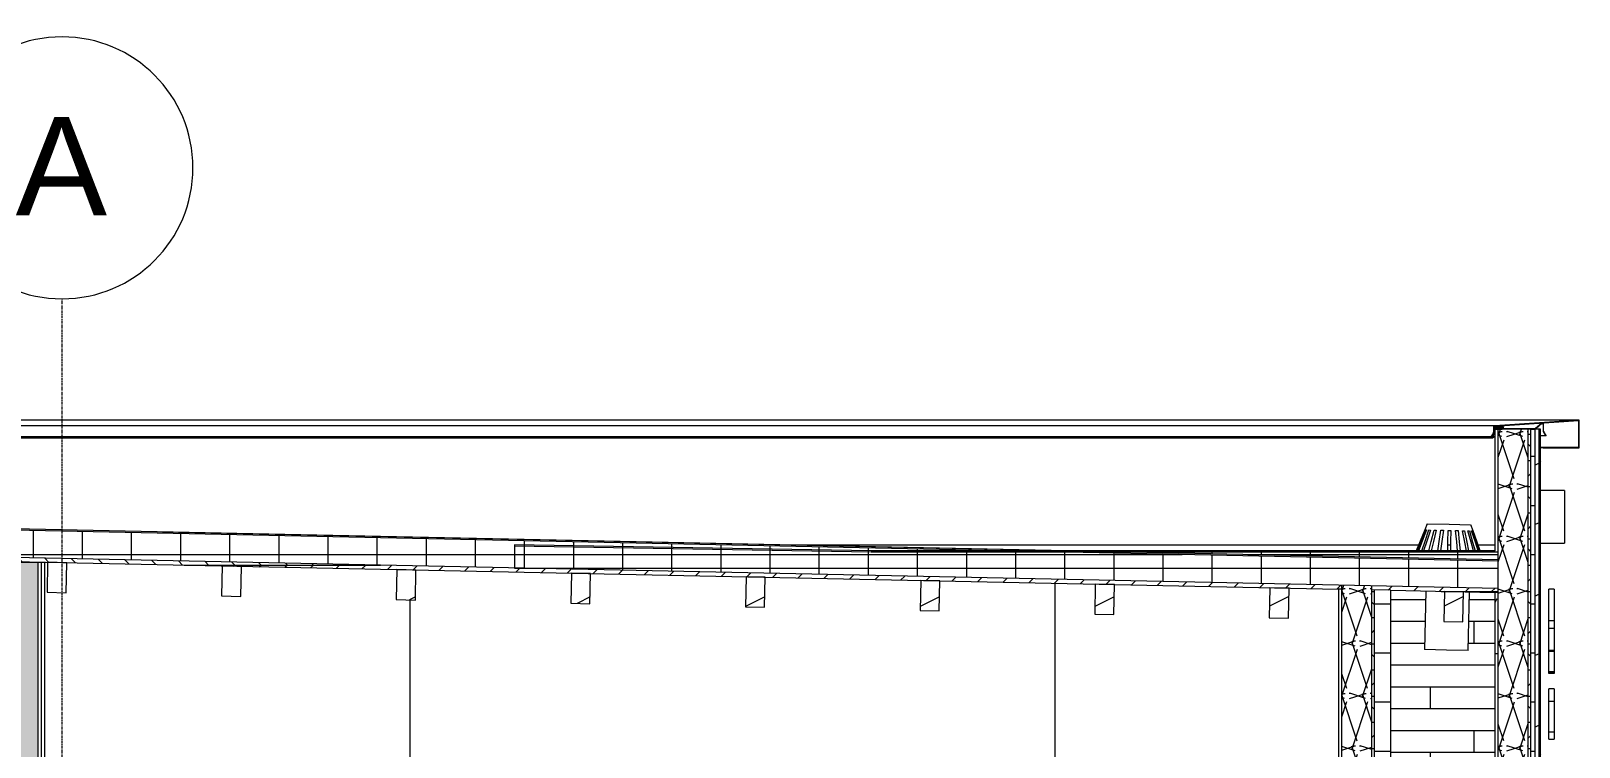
# Model space of a CAD drawing. Header units: inches. Extents: x 9661 to 16490, y -393 to 647.
# Drawn here: x 11841.5 to 12125.2, y 369.7 to 500.9 of the extents above; entities that cross this region are included whole.
import ezdxf

# ---------------------------------------------------------------- set-up
doc = ezdxf.new("R2010")
doc.units = ezdxf.units.IN
doc.header["$MEASUREMENT"] = 0
doc.linetypes.add('Grid Line 1_2_', pattern=[0.875, 0.5, -0.125, 0.125, -0.125])
for name, color, linetype, lineweight in [('0-1', 7, 'Continuous', 5), ('0-3', 55, 'Continuous', 9), ('A-FLOR-2', 8, 'Continuous', 5), ('A-FLOR-9', 192, 'Continuous', 9), ('A-FLOR-MCUT-2', 51, 'Continuous', 9), ('A-FLOR-PATT-1', 45, 'Continuous', 9), ('A-GENM-1', 55, 'Continuous', 9), ('A-ROOF-1', 252, 'Continuous', 13), ('A-ROOF-3', 132, 'Continuous', 9), ('A-ROOF-4', 55, 'Continuous', 9), ('A-ROOF-PATT-1', 45, 'Continuous', 9), ('A-WALL-10', 10, 'Continuous', 9), ('A-WALL-11', 113, 'Continuous', 9), ('A-WALL-5', 55, 'Continuous', 9), ('A-WALL-6', 7, 'Continuous', 9), ('A-WALL-PATT-1', 55, 'Continuous', 9), ('A-WALL-PATT-2', 45, 'Continuous', 9), ('I-WALL-2', 55, 'Continuous', 9), ('I-WALL-3', 7, 'Continuous', 9), ('M-EQPM-1', 55, 'Continuous', 9), ('S-BEAM-1', 45, 'Continuous', 9), ('S-BEAM-2', 7, 'Continuous', 9), ('S-GRID-1', 1, 'Grid Line 1_2_', 9), ('S-GRID-IDEN', 1, 'Continuous', 9)]:
    doc.layers.add(name, color=color, linetype=linetype, lineweight=lineweight)
doc.styles.add('Arial_1', font='arial.ttf', dxfattribs={"height": 18})
pattern_1 = [(0, (10995.947, 72), (30.72, 7.68), [1.267, -21.773, 1.267, -21.773, -122.88]), (0, (10995.947, 72), (30.72, 7.68), [-46.08, 1.267, -44.813, 1.267, -21.773, -53.76]), (0, (10995.947, 72), (30.72, 7.68), [-115.2, 1.267, -14.093, 1.267, -37.133]), (120, (11007.467, 75.84), (-22.011075, 22.7643), [1.267, -21.773, 1.267, -21.773, -122.88]), (120, (11007.467, 75.84), (-22.011075, 22.7643), [-46.08, 1.267, -44.813, 1.267, -21.773, -53.76]), (120, (11007.467, 75.84), (-22.011075, 22.7643), [-115.2, 1.267, -14.093, 1.267, -37.133]), (240, (11011.307, 91.2), (-8.708925, -30.4443), [1.267, -21.773, 1.267, -21.773, -122.88]), (240, (11011.307, 91.2), (-8.708925, -30.4443), [-46.08, 1.267, -44.813, 1.267, -21.773, -53.76]), (240, (11011.307, 91.2), (-8.708925, -30.4443), [-115.2, 1.267, -14.093, 1.267, -37.133])]
pattern_2 = [(161.57, (10996.427, 72.48), (-3.8399538, -1.54e-05), [0, -27.322, 3.034, 0]), (18.43, (10995.467, 72.48), (-3.8399538, 1.54e-05), [0, -27.322, 3.034, 0]), (108.43, (10996.427, 72.48), (1.919622, -9.6005246), [9.106, -21.25]), (71.57, (10995.467, 72.48), (1.919622, 9.6005246), [9.106, -21.25])]
pattern_3 = [(216.87, (11002.345, 87.994), (47.980943, 31.987086), [7.997, -71.971]), (206.565, (11011.941, 83.196), (-15.993714, -15.994133), [17.881, -17.881]), (198.435, (11011.941, 75.199), (-31.98674, -15.99388), [10.115, -40.461])]
pattern_4 = [(0, (10995.947, 72), (0, 9), []), (90, (10995.947, 72), (-9, 6e-16), [])]
pattern_5 = [(0, (10995.947, 72), (0, 4.798), []), (315, (10995.947, 72), (4.798427, 0), [6.786, -6.786]), (45, (10995.947, 72), (4.798427, 0), [6.786, -6.786])]

# ---------------------------------------------------------------- blocks, each defined once
blk = doc.blocks.new('CTR - 1st Phase -Stairs _ Elevators_rvt-1-BUILDING SECTION - EAST_WEST - LOOKING NORTH')
at = {"layer": 'A-WALL-PATT-2'}
h = blk.add_hatch(dxfattribs=at)
h.set_pattern_fill('FP_1', color=256, style=0, pattern_type=2)
h.set_pattern_definition(pattern_2)
h.paths.add_polyline_path([(11842.81, -3), (11842.81, 403.55), (11837.31, 403.52), (11837.31, -3), (11840.19, -3)], flags=0)
h = blk.add_hatch(dxfattribs=at)
h.set_pattern_fill('FP_5', color=256, style=0, pattern_type=2)
h.set_pattern_definition(pattern_1)
h.paths.add_polyline_path([(11843.44, -3), (11843.44, 403.55), (11842.81, 403.55), (11842.81, -3)], flags=0)
h = blk.add_hatch(dxfattribs=at)
h.set_pattern_fill('FP_5', color=256, style=0, pattern_type=2)
h.set_pattern_definition(pattern_1)
h.paths.add_polyline_path([(11844.06, -3), (11844.06, 403.55), (11843.44, 403.55), (11843.44, -3)], flags=0)
at = {"layer": 'A-WALL-6'}
for p, q in [((11842.81, -3), (11842.81, 403.55)), ((11843.44, -3), (11843.44, 403.55))]:
    blk.add_line(p, q, dxfattribs=at)
at = {"layer": 'I-WALL-2'}
for p, q in [((12029.19, 241.47), (12029.19, 399.74)), ((11910.94, 396.7), (11910.94, 268))]:
    blk.add_line(p, q, dxfattribs=at)
at = {"layer": 'I-WALL-3'}
for p, q in [((11844.06, 403.55), (11835.56, 403.55)), ((11844.06, -3), (11844.06, 403.55))]:
    blk.add_line(p, q, dxfattribs=at)
blk = doc.blocks.new('LVL-Laminated Veneer Lumber - 4X6 S_ PINE - NO_ 1-V43-BUILDING SECTION - EAST_WEST - LOOKING NORTH')
at = {"layer": 'S-BEAM-2'}
for p, q in [((11844.56, 403.59), (11844.45, 398.09)), ((11848.06, 403.51), (11844.56, 403.59)), ((11847.95, 398.01), (11848.06, 403.51)), ((11844.45, 398.09), (11847.95, 398.01))]:
    blk.add_line(p, q, dxfattribs=at)
blk = doc.blocks.new('LVL-Laminated Veneer Lumber - 4X6 S_ PINE - NO_ 1-V44-BUILDING SECTION - EAST_WEST - LOOKING NORTH')
at = {"layer": 'S-BEAM-2'}
for p, q in [((11876.56, 402.92), (11876.44, 397.42)), ((11880.06, 402.85), (11876.56, 402.92)), ((11879.94, 397.35), (11880.06, 402.85)), ((11876.44, 397.42), (11879.94, 397.35))]:
    blk.add_line(p, q, dxfattribs=at)
blk = doc.blocks.new('LVL-Laminated Veneer Lumber - 4X6 S_ PINE - NO_ 1-V45-BUILDING SECTION - EAST_WEST - LOOKING NORTH')
at = {"layer": 'S-BEAM-1'}
h = blk.add_hatch(dxfattribs=at)
h.set_pattern_fill('FP_15', color=256, style=0, pattern_type=2)
h.set_pattern_definition(pattern_3)
h.paths.add_polyline_path([(11911.94, 396.68), (11912.05, 402.18), (11908.55, 402.25), (11908.44, 396.75), (11910.94, 396.7)], flags=0)
at = {"layer": 'S-BEAM-2'}
for p, q in [((11908.55, 402.25), (11908.44, 396.75)), ((11912.05, 402.18), (11908.55, 402.25)), ((11911.94, 396.68), (11912.05, 402.18)), ((11908.44, 396.75), (11911.94, 396.68))]:
    blk.add_line(p, q, dxfattribs=at)
blk = doc.blocks.new('LVL-Laminated Veneer Lumber - 4X6 S_ PINE - NO_ 1-V46-BUILDING SECTION - EAST_WEST - LOOKING NORTH')
at = {"layer": 'S-BEAM-1'}
h = blk.add_hatch(dxfattribs=at)
h.set_pattern_fill('FP_15', color=256, style=0, pattern_type=2)
h.set_pattern_definition(pattern_3)
h.paths.add_polyline_path([(11943.93, 396.01), (11944.04, 401.51), (11940.54, 401.59), (11940.43, 396.09)], flags=0)
at = {"layer": 'S-BEAM-2'}
for p, q in [((11940.54, 401.59), (11940.43, 396.09)), ((11944.04, 401.51), (11940.54, 401.59)), ((11943.93, 396.01), (11944.04, 401.51)), ((11940.43, 396.09), (11943.93, 396.01))]:
    blk.add_line(p, q, dxfattribs=at)
blk = doc.blocks.new('LVL-Laminated Veneer Lumber - 4X6 S_ PINE - NO_ 1-V47-BUILDING SECTION - EAST_WEST - LOOKING NORTH')
at = {"layer": 'S-BEAM-1'}
h = blk.add_hatch(dxfattribs=at)
h.set_pattern_fill('FP_15', color=256, style=0, pattern_type=2)
h.set_pattern_definition(pattern_3)
h.paths.add_polyline_path([(11975.92, 395.35), (11976.04, 400.85), (11972.54, 400.92), (11972.42, 395.42)], flags=0)
at = {"layer": 'S-BEAM-2'}
for p, q in [((11972.54, 400.92), (11972.42, 395.42)), ((11976.04, 400.85), (11972.54, 400.92)), ((11975.92, 395.35), (11976.04, 400.85)), ((11972.42, 395.42), (11975.92, 395.35))]:
    blk.add_line(p, q, dxfattribs=at)
blk = doc.blocks.new('LVL-Laminated Veneer Lumber - 4X6 S_ PINE - NO_ 1-V48-BUILDING SECTION - EAST_WEST - LOOKING NORTH')
at = {"layer": 'S-BEAM-1'}
h = blk.add_hatch(dxfattribs=at)
h.set_pattern_fill('FP_15', color=256, style=0, pattern_type=2)
h.set_pattern_definition(pattern_3)
h.paths.add_polyline_path([(12007.91, 394.68), (12008.03, 400.18), (12004.53, 400.25), (12004.42, 394.75)], flags=0)
at = {"layer": 'S-BEAM-2'}
for p, q in [((12004.53, 400.25), (12004.42, 394.75)), ((12008.03, 400.18), (12004.53, 400.25)), ((12007.91, 394.68), (12008.03, 400.18)), ((12004.42, 394.75), (12007.91, 394.68))]:
    blk.add_line(p, q, dxfattribs=at)
blk = doc.blocks.new('LVL-Laminated Veneer Lumber - 4X6 S_ PINE - NO_ 1-V49-BUILDING SECTION - EAST_WEST - LOOKING NORTH')
at = {"layer": 'S-BEAM-1'}
h = blk.add_hatch(dxfattribs=at)
h.set_pattern_fill('FP_15', color=256, style=0, pattern_type=2)
h.set_pattern_definition(pattern_3)
h.paths.add_polyline_path([(12039.91, 394.01), (12040.02, 399.51), (12036.52, 399.55), (12036.41, 394.09)], flags=0)
at = {"layer": 'S-BEAM-2'}
for p, q in [((12036.52, 399.59), (12036.41, 394.09)), ((12040.02, 399.51), (12036.52, 399.59)), ((12039.91, 394.01), (12040.02, 399.51)), ((12036.41, 394.09), (12039.91, 394.01))]:
    blk.add_line(p, q, dxfattribs=at)
blk = doc.blocks.new('LVL-Laminated Veneer Lumber - 4X6 S_ PINE - NO_ 1-V50-BUILDING SECTION - EAST_WEST - LOOKING NORTH')
at = {"layer": 'S-BEAM-1'}
h = blk.add_hatch(dxfattribs=at)
h.set_pattern_fill('FP_15', color=256, style=0, pattern_type=2)
h.set_pattern_definition(pattern_3)
h.paths.add_polyline_path([(12071.9, 393.35), (12072.02, 398.85), (12068.52, 398.91), (12068.4, 393.42)], flags=0)
at = {"layer": 'S-BEAM-2'}
for p, q in [((12068.52, 398.92), (12068.4, 393.42)), ((12072.02, 398.85), (12068.52, 398.92)), ((12071.9, 393.35), (12072.02, 398.85)), ((12068.4, 393.42), (12071.9, 393.35))]:
    blk.add_line(p, q, dxfattribs=at)
blk = doc.blocks.new('LVL-Laminated Veneer Lumber - 4X6 S_ PINE - NO_ 1-V51-BUILDING SECTION - EAST_WEST - LOOKING NORTH')
at = {"layer": 'S-BEAM-1'}
h = blk.add_hatch(dxfattribs=at)
h.set_pattern_fill('FP_15', color=256, style=0, pattern_type=2)
h.set_pattern_definition(pattern_3)
h.paths.add_polyline_path([(12103.89, 392.68), (12104.01, 398.18), (12100.51, 398.25), (12100.39, 392.75), (12102.68, 392.71)], flags=0)
at = {"layer": 'S-BEAM-2'}
for p, q in [((12100.51, 398.25), (12100.39, 392.75)), ((12104.01, 398.18), (12100.51, 398.25)), ((12103.89, 392.68), (12104.01, 398.18)), ((12100.39, 392.75), (12103.89, 392.68))]:
    blk.add_line(p, q, dxfattribs=at)
blk = doc.blocks.new('CTR - 1st Phase - Structure_rvt-1-BUILDING SECTION - EAST_WEST - LOOKING NORTH')
at = {"layer": '0-3'}
for name in ['LVL-Laminated Veneer Lumber - 4X6 S_ PINE - NO_ 1-V43-BUILDING SECTION - EAST_WEST - LOOKING NORTH', 'LVL-Laminated Veneer Lumber - 4X6 S_ PINE - NO_ 1-V44-BUILDING SECTION - EAST_WEST - LOOKING NORTH', 'LVL-Laminated Veneer Lumber - 4X6 S_ PINE - NO_ 1-V45-BUILDING SECTION - EAST_WEST - LOOKING NORTH', 'LVL-Laminated Veneer Lumber - 4X6 S_ PINE - NO_ 1-V46-BUILDING SECTION - EAST_WEST - LOOKING NORTH', 'LVL-Laminated Veneer Lumber - 4X6 S_ PINE - NO_ 1-V47-BUILDING SECTION - EAST_WEST - LOOKING NORTH', 'LVL-Laminated Veneer Lumber - 4X6 S_ PINE - NO_ 1-V48-BUILDING SECTION - EAST_WEST - LOOKING NORTH', 'LVL-Laminated Veneer Lumber - 4X6 S_ PINE - NO_ 1-V49-BUILDING SECTION - EAST_WEST - LOOKING NORTH', 'LVL-Laminated Veneer Lumber - 4X6 S_ PINE - NO_ 1-V50-BUILDING SECTION - EAST_WEST - LOOKING NORTH', 'LVL-Laminated Veneer Lumber - 4X6 S_ PINE - NO_ 1-V51-BUILDING SECTION - EAST_WEST - LOOKING NORTH']:
    blk.add_blockref(name, (0, 0), dxfattribs=at)
blk = doc.blocks.new('Basic Wall _ EXT - FIBER CEMENT - SMALL - ___-2145929-BUILDING SECTION - EAST_WEST - LOOKING NORTH')
at = {"layer": 'A-WALL-10'}
h = blk.add_hatch(color=256, dxfattribs=at)
h.paths.add_polyline_path([(12118.59, 424.54), (12125.15, 424.54), (12125.15, 429.66), (12109.63, 428.56), (12109.53, 428.47), (12109.49, 428.23), (12109.49, 427.44), (12109.57, 427.44), (12109.61, 428.47), (12109.78, 428.53), (12125.07, 429.58), (12125.07, 424.62), (12118.59, 424.62)], flags=0)
h.paths.add_polyline_path([(12109.29, 426.42), (12109.56, 426.51), (12109.67, 426.6), (12109.65, 426.64), (12109.3, 426.43)], flags=0)
h.paths.add_polyline_path([(12109.29, 426.42), (12109.13, 426.57), (12109.11, 426.63), (12109.52, 427.26), (12109.45, 427.3), (12108.98, 426.57), (12109.25, 426.43)], flags=0)
h.paths.add_polyline_path([(12109.28, 426.59), (12109.64, 427.24), (12109.6, 427.26), (12109.23, 426.63), (12109.28, 426.6)], flags=0)
h.paths.add_polyline_path([(12119.05, 426.79), (12119.12, 426.84), (12118.71, 427.5), (12118.64, 427.45)], flags=0)
h.paths.add_polyline_path([(12109.71, 427.39), (12109.72, 428), (12111.06, 428.04), (12111.06, 428.08), (12109.8, 428.04), (12109.69, 427.95), (12109.64, 427.83), (12109.65, 427.39), (12109.71, 427.39)], flags=0)
h.paths.add_polyline_path([(12118.6, 427.63), (12118.67, 427.63), (12118.64, 428.9), (12118.49, 429.08), (12118.21, 429.01), (12117.15, 428.1), (12117.21, 428.04), (12118.31, 428.99), (12118.52, 428.98), (12118.59, 428.86), (12118.59, 427.63)], flags=0)
h.paths.add_polyline_path([(12117.11, 428), (12117.21, 428.04), (12117.09, 428.03), (12117.1, 428)], flags=0)
h.paths.add_polyline_path([(12111.34, 428.16), (12111.34, 428.44), (12109.78, 428.47), (12109.72, 428.27), (12109.8, 428.27), (12109.84, 428.39), (12111.26, 428.37), (12111.26, 428.23), (12110.19, 428.23), (12110.19, 428.16), (12111.26, 428.16)], flags=0)
at = {"layer": 'A-WALL-11'}
for p, q in [((12109.49, 428.35), (12109.49, 427.44)), ((12109.57, 427.44), (12109.57, 428.35)), ((12125.15, 429.66), (12109.71, 428.6)), ((12109.72, 428.52), (12125.07, 429.58)), ((12109.78, 428.47), (12109.72, 428.27)), ((12111.34, 428.44), (12109.78, 428.47)), ((12109.79, 428.24), (12109.84, 428.39)), ((12109.84, 428.39), (12111.26, 428.37)), ((12111.26, 428.37), (12111.26, 428.23)), ((12111.34, 428.16), (12111.34, 428.44)), ((12118.26, 429.05), (12117.15, 428.1)), ((12117.21, 428.04), (12118.31, 428.99)), ((12118.59, 428.86), (12118.59, 427.63)), ((12118.67, 427.63), (12118.67, 428.86)), ((12125.07, 429.58), (12125.07, 424.62)), ((12125.15, 424.54), (12125.15, 429.66)), ((12109.45, 427.3), (12108.98, 426.57)), ((12108.98, 426.57), (12109.17, 426.45)), ((12109.09, 426.6), (12109.52, 427.26)), ((12109.21, 426.52), (12109.09, 426.6)), ((12109.6, 427.26), (12109.22, 426.63)), ((12109.22, 426.63), (12109.28, 426.59)), ((12109.28, 426.59), (12109.67, 427.22)), ((12109.65, 426.64), (12109.38, 426.51)), ((12109.41, 426.44), (12109.68, 426.57)), ((12109.64, 427.83), (12109.64, 427.39)), ((12109.68, 426.57), (12109.65, 426.64)), ((12109.72, 428.27), (12109.79, 428.24)), ((12111.06, 428.08), (12109.89, 428.08)), ((12111.26, 428.23), (12110.19, 428.23)), ((12110.19, 428.23), (12110.19, 428.16)), ((12110.19, 428.16), (12111.34, 428.16)), ((12111.06, 428), (12111.06, 428.08)), ((12116.99, 428.04), (12116.17, 428.04)), ((12116.17, 428.04), (12116.17, 427.96)), ((12116.17, 427.96), (12116.99, 427.96)), ((12118.64, 427.45), (12119.05, 426.79)), ((12119.12, 426.84), (12118.71, 427.5)), ((12119.05, 426.79), (12119.12, 426.84)), ((12125.07, 424.62), (12118.59, 424.62)), ((12118.59, 424.62), (12118.59, 424.54)), ((12118.59, 424.54), (12125.15, 424.54))]:
    blk.add_line(p, q, dxfattribs=at)
for centre, radius, start, end in [((12109.74, 428.35), 0.25, 96.9295, 180), ((12109.74, 428.35), 0.171, 97.5543, 180), ((12118.42, 428.86), 0.25, 0, 130.7229), ((12118.42, 428.86), 0.171, 0, 130.7229), ((12109.3, 426.67), 0.25, 237.9895, 295.8255), ((12109.3, 426.67), 0.171, 237.9895, 295.8255), ((12109.24, 427.44), 0.25, 327.174, 0), ((12109.24, 427.44), 0.329, 327.174, 0), ((12109.39, 427.39), 0.25, 328.5676, 0), ((12109.89, 427.83), 0.25, 90, 180), ((12109.39, 427.39), 0.329, 328.5676, 0), ((12109.89, 427.83), 0.171, 90, 180), ((12116.99, 428.29), 0.25, 270, 310.7229), ((12116.99, 428.29), 0.329, 270, 310.7229), ((12118.92, 427.63), 0.329, 180, 211.7619), ((12118.92, 427.63), 0.25, 180, 211.7619)]:
    blk.add_arc(centre, radius, start, end, dxfattribs=at)
at = {"layer": 'A-WALL-5'}
for p, q in [((12109.72, 427.39), (12109.72, 427.83)), ((12109.89, 428), (12110.34, 428)), ((12110.34, 428), (12111.06, 428))]:
    blk.add_line(p, q, dxfattribs=at)
blk = doc.blocks.new('Basic Wall _ EXT - FIBER CEMENT - SMALL - ___-2145935-BUILDING SECTION - EAST_WEST - LOOKING NORTH')
at = {"layer": 'A-WALL-5'}
for p, q in [((12125.15, 429.66), (11560.56, 429.66)), ((12109.71, 428.6), (11560.56, 428.6)), ((12109.78, 428.47), (12109.61, 428.47)), ((12111.26, 428.37), (12109.83, 428.37)), ((12118.42, 429.11), (12118.27, 429.11)), ((12108.98, 426.57), (11560.56, 426.57)), ((11560.56, 426.42), (12109.3, 426.42)), ((12109.28, 426.59), (12109.09, 426.59)), ((12109.22, 426.63), (12109.11, 426.63)), ((12109.65, 426.64), (12109.31, 426.64)), ((12109.72, 428.27), (12109.56, 428.27)), ((12109.79, 428.24), (12109.57, 428.24)), ((12109.57, 428.23), (12110.19, 428.23)), ((12110.19, 428.16), (12109.57, 428.16)), ((12109.89, 428.08), (12109.57, 428.08)), ((12116.17, 428.04), (12111.06, 428.04)), ((12117.15, 428), (12117.21, 428.04)), ((12119.05, 426.79), (12118.09, 426.79)), ((12118.59, 424.62), (12118.09, 424.62)), ((12118.59, 424.54), (12118.09, 424.54))]:
    blk.add_line(p, q, dxfattribs=at)
at = {"layer": 'A-WALL-5', "flags": 128}
for points in [[(12109.71, 428.6), (12109.65, 428.59), (12109.6, 428.56), (12109.56, 428.52), (12109.52, 428.47), (12109.5, 428.41), (12109.49, 428.35)], [(12118.67, 428.86), (12118.66, 428.92), (12118.64, 428.98), (12118.6, 429.03), (12118.55, 429.07), (12118.5, 429.1), (12118.43, 429.11), (12118.37, 429.11), (12118.31, 429.09), (12118.26, 429.05)], [(12109.17, 426.45), (12109.23, 426.43), (12109.29, 426.42)], [(12109.3, 426.49), (12109.29, 426.49), (12109.25, 426.5)], [(12109.3, 426.42), (12109.35, 426.42), (12109.41, 426.44)], [(12109.49, 427.44), (12109.49, 427.39), (12109.47, 427.35), (12109.45, 427.3)], [(12109.52, 427.26), (12109.55, 427.32), (12109.57, 427.38), (12109.57, 427.44)], [(12109.64, 427.39), (12109.64, 427.35), (12109.62, 427.3), (12109.6, 427.26)], [(12109.89, 428.08), (12109.82, 428.07), (12109.76, 428.05), (12109.71, 428.01), (12109.67, 427.95), (12109.65, 427.89), (12109.64, 427.83)], [(12109.67, 427.22), (12109.7, 427.28), (12109.71, 427.33)], [(12117.15, 428.1), (12117.11, 428.07), (12117.05, 428.05), (12116.99, 428.04)], [(12118.59, 427.63), (12118.6, 427.57), (12118.62, 427.51), (12118.64, 427.45)], [(12118.71, 427.5), (12118.69, 427.54), (12118.68, 427.58), (12118.67, 427.63)]]:
    blk.add_lwpolyline(points, dxfattribs=at)
blk = doc.blocks.new('Family1 - SCUPPER - east_west-2920095-BUILDING SECTION - EAST_WEST - LOOKING NORTH')
at = {"layer": 'A-GENM-1'}
for p, q in [((12122.46, 416.73), (12118.09, 416.73)), ((12122.46, 416.73), (12122.46, 407.12)), ((12118.09, 407.12), (12122.46, 407.12))]:
    blk.add_line(p, q, dxfattribs=at)
blk = doc.blocks.new('22142613 - Roof Drains - Type A - 15_ Strainer - 8_ Drain-V113-BUILDING SECTION - EAST_WEST - LOOKING NORTH')
at = {"layer": 'M-EQPM-1'}
for p, q in [((12097.34, 410.63), (12096.89, 409.52)), ((12096.89, 409.52), (12096.89, 409.52)), ((12097.04, 409.52), (12097.2, 409.52)), ((12097.4, 410.63), (12101.34, 410.55)), ((12097.63, 409.51), (12097.93, 409.5)), ((12098.58, 409.49), (12098.99, 409.48)), ((12099.81, 409.46), (12100.29, 409.45)), ((12101.17, 409.44), (12101.31, 409.43)), ((12101.31, 409.43), (12101.67, 409.43)), ((12101.34, 410.55), (12105.27, 410.47)), ((12102.54, 409.41), (12103.01, 409.4)), ((12103.78, 409.38), (12104.18, 409.37)), ((12104.78, 409.36), (12105.07, 409.36)), ((12105.74, 409.34), (12105.33, 410.47)), ((12105.45, 409.35), (12105.6, 409.34)), ((12105.73, 409.34), (12105.74, 409.34)), ((12097.08, 398.32), (12096.86, 387.59)), ((12104.86, 387.42), (12105.08, 398.16)), ((12100.86, 387.51), (12096.86, 387.59)), ((12104.86, 387.42), (12100.86, 387.51))]:
    blk.add_line(p, q, dxfattribs=at)
at = {"layer": 'M-EQPM-1', "flags": 128}
for points in [[(12096.89, 409.52), (12096.06, 407.47), (12095.34, 405.68)], [(12095.56, 405.68), (12096.25, 407.47), (12097.04, 409.52)], [(12097.2, 409.52), (12096.41, 407.47), (12095.72, 405.68)], [(12096.36, 405.68), (12096.95, 407.46), (12097.63, 409.51)], [(12097.93, 409.5), (12097.25, 407.45), (12096.66, 405.68)], [(12097.65, 405.68), (12098.08, 407.43), (12098.58, 409.49)], [(12098.99, 409.48), (12098.49, 407.42), (12098.06, 405.68)], [(12099.28, 405.68), (12099.52, 407.4), (12099.81, 409.46)], [(12100.29, 409.45), (12100, 407.39), (12099.76, 405.68)], [(12101.09, 405.68), (12101.13, 407.37), (12101.17, 409.44)], [(12101.67, 409.43), (12101.63, 407.36), (12101.59, 405.68)], [(12102.9, 405.68), (12102.74, 407.34), (12102.54, 409.41)], [(12103.01, 409.4), (12103.21, 407.33), (12103.37, 405.68)], [(12104.53, 405.68), (12104.2, 407.31), (12103.78, 409.38)], [(12104.18, 409.37), (12104.6, 407.3), (12104.93, 405.68)], [(12105.83, 405.68), (12105.37, 407.28), (12104.78, 409.36)], [(12105.07, 409.36), (12105.66, 407.28), (12106.12, 405.68)], [(12106.69, 405.68), (12106.16, 407.27), (12105.45, 409.35)], [(12105.6, 409.34), (12106.31, 407.26), (12106.85, 405.68)], [(12107.04, 405.68), (12106.48, 407.26), (12105.73, 409.34)]]:
    blk.add_lwpolyline(points, dxfattribs=at)
blk = doc.blocks.new('Logo Signage1 - Logo Signage-2985348-BUILDING SECTION - EAST_WEST - LOOKING NORTH')
at = {"layer": 'A-WALL-5'}
for p, q in [((12120.59, 398.65), (12119.59, 398.65)), ((12119.59, 391.47), (12119.59, 392.87)), ((12120.59, 392.87), (12119.59, 392.87)), ((12119.59, 387.81), (12119.59, 391.47)), ((12120.59, 391.47), (12119.59, 391.47)), ((12120.59, 392.87), (12120.59, 391.47)), ((12120.59, 391.47), (12120.59, 387.81)), ((12119.59, 387.41), (12119.59, 387.81)), ((12119.59, 387.22), (12119.59, 387.41)), ((12120.59, 387.41), (12119.59, 387.41)), ((12120.59, 387.22), (12119.59, 387.22)), ((12120.59, 387.81), (12120.59, 387.41)), ((12120.59, 387.41), (12120.59, 387.22)), ((12119.59, 383.61), (12120.59, 383.61)), ((12119.59, 383.35), (12120.59, 383.35)), ((12119.59, 383.23), (12119.59, 383.35)), ((12120.59, 383.23), (12119.59, 383.23)), ((12120.59, 383.35), (12120.59, 383.23)), ((12120.59, 380.41), (12119.59, 380.41)), ((12120.59, 378.12), (12119.59, 378.12)), ((12119.59, 372.53), (12120.59, 372.53)), ((12119.59, 371.17), (12120.59, 371.17))]:
    blk.add_line(p, q, dxfattribs=at)
for points, knots in [([(12119.59, 392.87), (12119.59, 394.81), (12119.59, 397.8), (12119.59, 398.66), (12119.59, 398.65)], [-1.02054, -1.02054, -1.02054, -1.02054, -0.6920047, -0.4746925, -0.4746925, -0.4746925, -0.4746925]), ([(12120.59, 398.65), (12120.59, 398.66), (12120.59, 397.8), (12120.59, 394.81), (12120.59, 392.87)], [0.4746925, 0.4746925, 0.4746925, 0.4746925, 0.6920047, 1.02054, 1.02054, 1.02054, 1.02054]), ([(12119.59, 383.61), (12119.59, 383.6), (12119.59, 384.23), (12119.59, 386.1), (12119.59, 387.22)], [-1.7800969, -1.7800969, -1.7800969, -1.7800969, -1.5651556, -1.3467933, -1.3467933, -1.3467933, -1.3467933]), ([(12120.59, 387.22), (12120.59, 386.1), (12120.59, 384.23), (12120.59, 383.6), (12120.59, 383.61)], [1.3467933, 1.3467933, 1.3467933, 1.3467933, 1.5651556, 1.7800969, 1.7800969, 1.7800969, 1.7800969])]:
    blk.add_open_spline(points, degree=3, knots=knots, dxfattribs=at)
for points in [[(12119.59, 383.35), (12119.59, 383.35), (12119.59, 383.43), (12119.59, 383.6)], [(12120.59, 383.6), (12120.59, 383.43), (12120.59, 383.35), (12120.59, 383.35)], [(12119.59, 378.14), (12119.59, 380.01), (12119.59, 380.54), (12119.59, 380.38)], [(12120.59, 380.38), (12120.59, 380.54), (12120.59, 380.01), (12120.59, 378.14)], [(12119.59, 372.53), (12119.59, 376.88), (12119.59, 378.2), (12119.59, 378.11)], [(12120.59, 378.11), (12120.59, 378.2), (12120.59, 376.88), (12120.59, 372.53)], [(12119.59, 371.17), (12119.59, 371.15), (12119.59, 371.76), (12119.59, 372.53)], [(12120.59, 372.53), (12120.59, 371.76), (12120.59, 371.15), (12120.59, 371.17)]]:
    blk.add_open_spline(points, degree=3, dxfattribs=at)
blk = doc.blocks.new('Grid - Grid Head - Circle-50561-BUILDING SECTION - EAST_WEST - LOOKING NORTH')
at = {"layer": 'S-GRID-IDEN'}
for start, end in [(360, 180), (180, 360)]:
    blk.add_arc((11847.19, 475.86), 24, start, end, dxfattribs=at)

msp = doc.modelspace()

# ---------------------------------------------------------------- hatches: boundary and pattern name
at = {"layer": 'A-FLOR-2'}
msp.add_hatch(color=256, dxfattribs=at).paths.add_polyline_path([(12109.7144, 403.8131), (12109.7144, 404.0631), (11646.7394, 413.7085), (11646.7394, 413.4584), (12107.6078, 403.857)], flags=0)
at = {"layer": 'A-FLOR-PATT-1'}
h = msp.add_hatch(dxfattribs=at)
h.set_pattern_fill('FP_7', color=256, style=0, pattern_type=2)
h.set_pattern_definition(pattern_4)
h.paths.add_polyline_path([(12110.3394, 398.799), (12110.3394, 402.5228), (12101.5281, 402.5228), (12109.7144, 403.8131), (11646.7394, 413.4584), (11646.7394, 408.4573), (12110.2609, 398.8006)], flags=0)
h.paths.add_polyline_path([(12110.3394, 402.5228), (12110.3394, 403.8001), (12110.0711, 403.7728), (12110.3103, 402.6584)], flags=0)
h = msp.add_hatch(dxfattribs=at)
h.set_pattern_fill('FP_4', color=256, style=0, pattern_type=2)
h.set_pattern_definition(pattern_5)
h.paths.add_polyline_path([(12110.3394, 398.0488), (12110.3394, 398.799), (12087.1894, 399.2813), (12087.1894, 398.5311), (12110.2451, 398.0508)], flags=0)
h.paths.add_polyline_path([(12081.6894, 398.6457), (12081.6894, 399.3959), (11646.7394, 408.4573), (11646.7394, 407.7072), (12081.0644, 398.6587)], flags=0)
at = {"layer": 'A-ROOF-1'}
msp.add_hatch(color=256, dxfattribs=at).paths.add_polyline_path([(12092.8207, 405.4347), (12109.7144, 405.4347), (12109.7144, 405.6848), (12031.8751, 405.6848), (12043.8787, 405.4347), (12082.9626, 405.4347)], flags=0)
at = {"layer": 'A-ROOF-PATT-1'}
h = msp.add_hatch(dxfattribs=at)
h.set_pattern_fill('FP_7', color=256, style=0, pattern_type=2)
h.set_pattern_definition(pattern_4)
h.paths.add_polyline_path([(12107.6078, 402.5228), (12110.3394, 402.5228), (12110.064, 403.8058), (12110.3394, 403.8131), (12110.3394, 405.4347), (12043.8787, 405.4347), (12109.7144, 404.0631), (12109.7144, 403.8131), (12101.5281, 402.5228), (12102.6787, 402.5228)], flags=0)
at = {"layer": 'A-WALL-PATT-1'}
h = msp.add_hatch(dxfattribs=at)
h.set_pattern_fill('FP_8', color=256, style=0, pattern_type=2)
h.set_pattern_definition([(0, (12113.902, 136.8), (0, 4), []), (90, (12113.902, 136.8), (-8, 8), [4, -28]), (90, (12129.902, 140.8), (-8, 8), [4, -28])])
h.paths.add_polyline_path([(12089.9394, 109.75), (12109.7144, 110), (12109.7144, 227.625), (12089.9394, 227.625), (12089.9394, 110)], flags=0)
h.paths.add_polyline_path([(12109.7144, 233.875), (12109.7144, 398.0618), (12105.0814, 398.1584), (12104.8605, 387.4232), (12096.8622, 387.5878), (12097.0831, 398.325), (12090.6894, 398.4582), (12090.6894, 233.875), (12102.6787, 233.875)], flags=0)
at = {"layer": 'A-WALL-PATT-2'}
h = msp.add_hatch(dxfattribs=at)
h.set_pattern_fill('FP_5', color=256, style=0, pattern_type=2)
h.set_pattern_definition(pattern_1)
h.paths.add_polyline_path([(12109.7144, 349.5), (12110.3394, 349.5), (12110.3394, 398.0488), (12109.7144, 398.0618), (12109.7144, 359.4632)], flags=0)
h.paths.add_polyline_path([(12110.0288, 405.4347), (12110.3394, 405.4347), (12110.3394, 428), (12109.7144, 427.9615), (12109.7144, 405.4347)], flags=0)
h = msp.add_hatch(dxfattribs=at)
h.set_pattern_fill('FP_1', color=256, style=0, pattern_type=2)
h.set_pattern_definition(pattern_2)
h.paths.add_polyline_path([(12112.5368, 349.5), (12115.8394, 349.5), (12115.8394, 428), (12110.3394, 427.9615), (12110.3394, 349.5)], flags=0)
h = msp.add_hatch(dxfattribs=at)
h.set_pattern_fill('FP_4', color=256, style=0, pattern_type=2)
h.set_pattern_definition(pattern_5)
h.paths.add_polyline_path([(12116.3394, 349.5), (12116.3394, 428), (12115.8394, 427.9615), (12115.8394, 349.5)], flags=0)
h = msp.add_hatch(dxfattribs=at)
h.set_pattern_fill('FP_7', color=256, style=0, pattern_type=2)
h.set_pattern_definition(pattern_4)
h.paths.add_polyline_path([(12117.0894, 349.5), (12117.0894, 428), (12116.3394, 428), (12116.3394, 349.5)], flags=0)
h = msp.add_hatch(dxfattribs=at)
h.set_pattern_fill('FP_6', color=256, style=0, pattern_type=2)
h.set_pattern_definition([(216.87, (11005.547, 96), (71.999914, 48.000129), [12, -108]), (206.565, (11019.947, 88.8), (-23.99974, -23.9997), [26.833, -26.833]), (198.435, (11019.947, 76.8), (-47.999875, -23.999517), [15.179, -60.716])])
h.paths.add_polyline_path([(12117.8394, 349.5), (12117.8394, 428), (12117.0894, 428), (12117.0894, 349.5)], flags=0)
h = msp.add_hatch(dxfattribs=at)
h.set_pattern_fill('FP_3', color=256, style=0, pattern_type=2)
h.set_pattern_definition([(0, (10995.947, 72), (15.36, 3.84), [1.267, -10.253, 1.267, -10.253, -61.44]), (0, (10995.947, 72), (15.36, 3.84), [-23.04, 1.267, -21.773, 1.267, -10.253, -26.88]), (0, (10995.947, 72), (15.36, 3.84), [-57.6, 1.267, -6.413, 1.267, -17.933]), (120, (11001.707, 73.92), (-11.005538, 11.38215), [1.267, -10.253, 1.267, -10.253, -61.44]), (120, (11001.707, 73.92), (-11.005538, 11.38215), [-23.04, 1.267, -21.773, 1.267, -10.253, -26.88]), (120, (11001.707, 73.92), (-11.005538, 11.38215), [-57.6, 1.267, -6.413, 1.267, -17.933]), (240, (11003.627, 81.6), (-4.354462, -15.22215), [1.267, -10.253, 1.267, -10.253, -61.44]), (240, (11003.627, 81.6), (-4.354462, -15.22215), [-23.04, 1.267, -21.773, 1.267, -10.253, -26.88]), (240, (11003.627, 81.6), (-4.354462, -15.22215), [-57.6, 1.267, -6.413, 1.267, -17.933])])
h.paths.add_polyline_path([(12118.0894, 349.5), (12118.0894, 428), (12117.8394, 428), (12117.8394, 349.5)], flags=0)
h = msp.add_hatch(dxfattribs=at)
h.set_pattern_fill('FP_5', color=256, style=0, pattern_type=2)
h.set_pattern_definition(pattern_1)
h.paths.add_polyline_path([(12081.0644, 227.625), (12081.6894, 227.625), (12081.6894, 398.6457), (12081.0644, 398.6457), (12081.0644, 239.8244)], flags=0)
h = msp.add_hatch(dxfattribs=at)
h.set_pattern_fill('FP_1', color=256, style=0, pattern_type=2)
h.set_pattern_definition(pattern_2)
h.paths.add_polyline_path([(12087.1894, 227.625), (12087.1894, 399.2813), (12081.6894, 399.3959), (12081.6894, 227.625), (12082.9626, 227.625)], flags=0)
h = msp.add_hatch(dxfattribs=at)
h.set_pattern_fill('FP_4', color=256, style=0, pattern_type=2)
h.set_pattern_definition(pattern_5)
h.paths.add_polyline_path([(12087.6894, 227.625), (12087.6894, 398.5207), (12087.1894, 398.5207), (12087.1894, 227.625)], flags=0)
h = msp.add_hatch(dxfattribs=at)
h.set_pattern_fill('FP_7', color=256, style=0, pattern_type=2)
h.set_pattern_definition(pattern_4)
h.paths.add_polyline_path([(12088.4394, 227.625), (12088.9394, 227.625), (12088.9394, 228.375), (12090.6894, 228.375), (12090.6894, 398.4582), (12087.6894, 398.5207), (12087.6894, 227.625)], flags=0)

# ---------------------------------------------------------------- linework, layer by layer
at = {"layer": 'A-FLOR-9'}
for p, q in [((12110.3394, 404.0501), (11628.7394, 414.0835)), ((11646.7394, 407.7072), (12081.0644, 398.6587)), ((12090.6894, 398.4582), (12109.7144, 398.0618))]:
    msp.add_line(p, q, dxfattribs=at)
at = {"layer": 'A-FLOR-MCUT-2'}
for p, q in [((12110.3394, 403.8001), (11646.7394, 413.4584)), ((12110.3394, 398.799), (11646.7394, 408.4573))]:
    msp.add_line(p, q, dxfattribs=at)
at = {"layer": 'A-ROOF-3'}
for p, q in [((11995.4594, 405.6848), (11930.0894, 406.7728)), ((11930.0894, 406.7728), (11930.0894, 402.5228)), ((11995.4619, 405.4347), (11930.0894, 406.5228)), ((12109.7144, 405.6848), (11995.4594, 405.6848)), ((12109.7144, 405.4347), (12109.7144, 405.6848)), ((12110.3394, 405.4347), (11995.4619, 405.4347)), ((12110.3394, 402.5228), (12110.3394, 405.4347)), ((11930.0894, 402.5228), (12110.3394, 402.5228))]:
    msp.add_line(p, q, dxfattribs=at)
at = {"layer": 'A-ROOF-4'}
for p, q in [((11865.59, 409.1491), (12033.9561, 405.6848)), ((11981.0791, 406.7728), (12095.7803, 406.7728)), ((12101.1169, 406.7728), (12101.617, 406.7728)), ((12106.65, 406.7728), (12109.7144, 406.7728))]:
    msp.add_line(p, q, dxfattribs=at)
at = {"layer": 'A-WALL-11'}
for p, q in [((12109.7144, 428), (12109.7144, 405.6848)), ((12118.0894, 428), (12109.7144, 428)), ((12110.3394, 233.875), (12110.3394, 428)), ((12115.8394, 228.375), (12115.8394, 428)), ((12116.3394, 228.375), (12116.3394, 428)), ((12117.0894, 228.375), (12117.0894, 428)), ((12117.8394, 228.375), (12117.8394, 428)), ((12118.0894, 109.25), (12118.0894, 428)), ((12081.6894, 398.6457), (12081.0644, 398.6587)), ((12081.0644, 398.6587), (12081.0644, -3)), ((12081.6894, -3), (12081.6894, 399.3959)), ((12087.1894, -3), (12087.1894, 399.2813)), ((12090.6894, 398.4582), (12087.1894, 398.5311)), ((12087.6894, -3), (12087.6894, 398.5207)), ((12090.6894, 228.375), (12090.6894, 398.4582)), ((12109.7144, 398.0618), (12109.7144, 233.875)), ((12110.3394, 398.0488), (12109.7144, 398.0618))]:
    msp.add_line(p, q, dxfattribs=at)
at = {"layer": 'S-GRID-1'}
msp.add_line((11847.1894, -159.8356), (11847.1894, 451.8625), dxfattribs=at)

# ---------------------------------------------------------------- block references
at = {"layer": '0-1'}
for name in ['CTR - 1st Phase - Structure_rvt-1-BUILDING SECTION - EAST_WEST - LOOKING NORTH', 'CTR - 1st Phase -Stairs _ Elevators_rvt-1-BUILDING SECTION - EAST_WEST - LOOKING NORTH']:
    msp.add_blockref(name, (0, 0), dxfattribs=at)
at = {"layer": 'A-GENM-1'}
msp.add_blockref('Family1 - SCUPPER - east_west-2920095-BUILDING SECTION - EAST_WEST - LOOKING NORTH', (0, 0), dxfattribs=at)
at = {"layer": 'A-WALL-5'}
for name in ['Basic Wall _ EXT - FIBER CEMENT - SMALL - ___-2145935-BUILDING SECTION - EAST_WEST - LOOKING NORTH', 'Basic Wall _ EXT - FIBER CEMENT - SMALL - ___-2145929-BUILDING SECTION - EAST_WEST - LOOKING NORTH', 'Logo Signage1 - Logo Signage-2985348-BUILDING SECTION - EAST_WEST - LOOKING NORTH']:
    msp.add_blockref(name, (0, 0), dxfattribs=at)
at = {"layer": 'M-EQPM-1'}
msp.add_blockref('22142613 - Roof Drains - Type A - 15_ Strainer - 8_ Drain-V113-BUILDING SECTION - EAST_WEST - LOOKING NORTH', (0, 0), dxfattribs=at)
at = {"layer": 'S-GRID-IDEN'}
msp.add_blockref('Grid - Grid Head - Circle-50561-BUILDING SECTION - EAST_WEST - LOOKING NORTH', (0, 0), dxfattribs=at)

# ---------------------------------------------------------------- texts
at = {"layer": 'S-GRID-IDEN', "insert": (11838.6808, 485.1505), "char_height": 18, "width": 20.301, "attachment_point": 1, "style": 'Arial_1'}
msp.add_mtext('A', dxfattribs=at)

doc.saveas('drawing.dxf')
